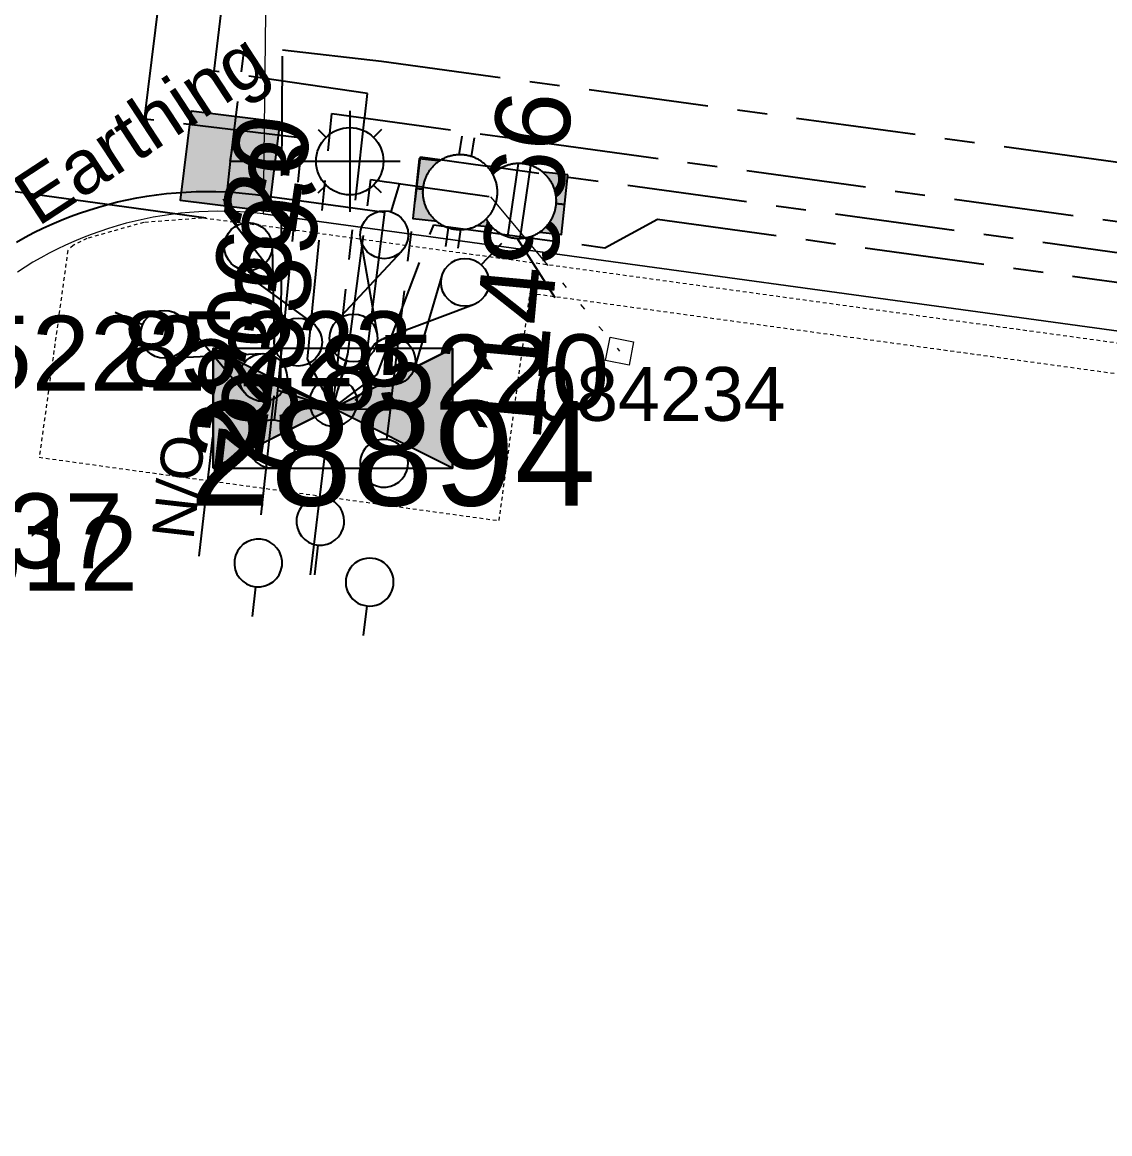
# Model space of a CAD drawing. Header units: metres. Extents: x 301012 to 305396, y 6240778 to 6244350.
# Drawn here: x 302978.32 to 303014.66, y 6242575.99 to 6242613.13 of the extents above; entities that cross this region are included whole.
import ezdxf
from ezdxf.enums import TextEntityAlignment as Align

# ---------------------------------------------------------------- set-up
doc = ezdxf.new("R2010")
doc.units = ezdxf.units.M
for name, pattern in [('Cable Exist UG', [7, 4, -1, 1, -1]), ('DASHED', [19.05, 12.7, -6.35]), ('HIDDEN2', [0.1875, 0.125, -0.0625]), ('PHANTOMX2', [6.6, 3, -0.75, 0.2, -0.75, 0.2, -0.75, 0.2, -0.75])]:
    doc.linetypes.add(name, pattern=pattern)
doc.layers.get('0').update_dxf_attribs({"color": 6})
for name, color, linetype, lineweight in [('Cadastre Land Parcels_SP_EXT', 118, 'Continuous', 15), ('Cadastre Other Property_SP_EXT', 138, 'DASHED', 15), ('Cadastre Roads_SP_EXT', 218, 'Continuous', 15), ('Mains_HV_EXT', 13, 'Continuous', 25), ('Mains_LV_EXT', 163, 'Continuous', 25), ('Mains_SL_EXT', 131, 'Continuous', 25), ('Services_SP_EXT', 42, 'PHANTOMX2', 20)]:
    doc.layers.add(name, color=color, linetype=linetype, lineweight=lineweight)
for name, color, linetype in [('Equip_HV_EXT', 7, 'Continuous'), ('Equip_LV_EXT', 7, 'Continuous'), ('Equip_SP_SL_EXT', 7, 'Continuous'), ('Sub_SP_EXT', 7, 'Continuous'), ('SupportsOH_SP_TR_HV_LV_SL_EXT', 7, 'Continuous'), ('SupportsUG_SP_LV_EXT', 7, 'Continuous'), ('SupportsUG_SP_LV_SL_EXT', 7, 'Continuous'), ('Trench_SP_EXT', 7, 'Continuous')]:
    doc.layers.add(name, color=color, linetype=linetype)
doc.layers.add('UNKNOWN_FEATURES', color=1, linetype='DASHED', plot=False)
doc.styles.add('COLUMN_LABEL', font='arial.ttf', dxfattribs={"height": 2})
doc.styles.add('iecARIAL', font='arial.ttf', dxfattribs={"height": 2})
doc.styles.add('POLE_LABEL', font='arial.ttf', dxfattribs={"height": 2})
doc.styles.add('SL_LABEL', font='arial.ttf', dxfattribs={"height": 2})
doc.styles.get("Standard").update_dxf_attribs({"font": 'arial.ttf'})
doc.styles.add('SWITCH_LABEL', font='arial.ttf', dxfattribs={"height": 2})
doc.linetypes.add('Cable E UG', pattern='A,5,-0.1,["E",Standard,S=1.5,R=0,X=0,Y=-0.75],-1.45', length=6.55)

# ---------------------------------------------------------------- blocks, each defined once
blk = doc.blocks.new('SUB_PADMOUNT_EXT')
at = {"ltscale": 10}
h = blk.add_hatch(color=256, dxfattribs=at)
h.dxf.hatch_style = 1
h.paths.add_polyline_path([(4, -2), (0, 0), (4, 2)])
h.paths.add_polyline_path([(-4, -2), (-4, 2), (0, 0)])
blk.add_line((4, 2), (-4, -2))
blk.add_lwpolyline([(-4, -2), (4, -2), (4, 2), (-4, 2)], close=True)
at = {"ltscale": 10, "flags": 128}
for points in [[(-4, -2), (-4, 2), (0, 0)], [(4, -2), (0, 0), (4, 2)]]:
    blk.add_lwpolyline(points, close=True, dxfattribs=at)
at = {"flags": 8}
blk.add_attdef('ASSET_NUM', text='', height=2.5, dxfattribs=at).set_placement((0, 5), align=Align.MIDDLE_CENTER)
for tag, flags, p in [('STREET_CODE', 9, (1.5, 0)), ('OPERATING_VOLTAGE', 9, (1.5, -0.4)), ('NO_PHASES', 9, (1.5, -0.2)), ('ORIENTATION', 9, (1.5, -0.6)), ('OWNED_BY', 9, (1.5, -0.8)), ('OPERATED_BY', 9, (1.5, -1)), ('MAINTAINED_BY', 9, (1.5, -1.2)), ('CONSTRUCTED_VOLTAGE', 9, (1.5, -1.4)), ('SECONDARY_VOLTAGE', 9, (1.5, -1.6)), ('STATE', 9, (1.5, -1.8)), ('SUBSTATION_TYPE', 9, (1.5, -2.2)), ('PARENT', 9, (1.5, -2)), ('USAGE', 9, (1.5, -2.4)), ('LEGEND', 9, (1.5, -2.6)), ('SUBURB', 9, (1.5, -2.8)), ('STREETNAME', 9, (1.5, -3)), ('LOCATION', 9, (1.5, -3.2)), ('NOTES', 9, (1.5, -3.4)), ('Z', 1, (1.5, -3.6))]:
    blk.add_attdef(tag, text='', height=0.2, dxfattribs=dict(flags=flags)).set_placement(p, align=Align.MIDDLE_LEFT)
blk = doc.blocks.new('COLUMN_EXT')
blk.add_hatch(color=256).paths.add_polyline_path([(1.5, -1.5), (1.5, 1.5), (-1.5, 1.5), (-1.5, -1.5)])
blk.add_lwpolyline([(1.5, 1.5), (-1.5, 1.5), (-1.5, -1.5), (1.5, -1.5)], close=True)
at = {"flags": 1}
blk.add_attdef('Z', (-1.813, 2.351), '', height=0.2, rotation=180, dxfattribs=at)
at = {"flags": 9}
for tag, p in [('SUBURB', (-1.813, 1.8)), ('NOTES', (-1.813, 2)), ('STREETNAME', (-1.813, 1.6)), ('LOCATION', (-1.813, 1.4)), ('LEGEND', (-1.813, 1.2)), ('OWNED_BY', (-1.813, 0.6)), ('USAGE', (-1.813, 1)), ('STATE', (-1.813, 0.8)), ('COLUMN_TYPE', (-1.813, 0.4))]:
    blk.add_attdef(tag, text='', height=0.2, rotation=180, dxfattribs=at).set_placement(p, align=Align.MIDDLE_LEFT)
for tag, style, p in [('STRUCTURE_PLANT_NUMBER', 'POLE_LABEL', (-1.813, -0.031)), ('STREET_CODE', 'COLUMN_LABEL', (-1.813, 0.2))]:
    blk.add_attdef(tag, text='', height=0.2, rotation=180, dxfattribs=dict(at, style=style)).set_placement(p, align=Align.MIDDLE_LEFT)
at = {"style": 'COLUMN_LABEL', "width": 0.9, "flags": 8}
blk.add_attdef('ASSET_NUM', text='', height=2, rotation=270, dxfattribs=at).set_placement((2, -4), align=Align.MIDDLE_LEFT)
blk = doc.blocks.new('PILLAR_EXT')
blk.add_hatch(color=256).paths.add_polyline_path([(-2.5, 1), (-2.5, -1), (2.5, -1), (2.5, 1)])
for p, q in [((0, 1), (0, -1)), ((-2.5, 0), (2.5, 0))]:
    blk.add_line(p, q)
at = {"ltscale": 10}
blk.add_line((2.5, 0), (-2.5, 0), dxfattribs=at)
blk.add_lwpolyline([(-2.5, -1), (-1.25, -1), (1.25, -1), (2.5, -1), (2.5, 1), (-2.5, 1)], close=True)
at = {"width": 0.9, "flags": 8}
blk.add_attdef('ASSET_NUM', text='', height=2, rotation=90, dxfattribs=at).set_placement((-2, 4), align=Align.MIDDLE_LEFT)
for tag, p, flags in [('OWNED_BY', (0, -0.2), 9), ('STATE', (0, -0.4), 9), ('SUPPORT_TYPE', (0, -0.6), 9), ('USAGE', (0, -0.8), 9), ('LEGEND', (0, -1), 9), ('LOCATION', (0, -1.2), 9), ('NOTES', (0, -1.4), 9), ('PARENT', (0, -1.6), 9), ('STREETNAME', (0, -1.8), 9), ('SUBURB', (0, -2), 1)]:
    blk.add_attdef(tag, p, '', height=0.2, dxfattribs=dict(flags=flags))
blk = doc.blocks.new('SL_LANTERN_EXT')
at = {"flags": 9}
for tag, p in [('LRATECODE', (-7.4, 0)), ('LOUTREACHVOCAB', (-7.2, 0)), ('LOUTREACH', (-7, 0)), ('LANTNUMBER', (-6.6, 0)), ('LNEW', (-6.4, 0)), ('LMASTVOCAB', (-6.2, 0)), ('LMAST', (-6, 0)), ('LLAMPVOCAB', (-5.8, 0)), ('LLAMP', (-5.6, 0)), ('LEXIST', (-5.4, 0)), ('LCHARGE3PERCENT', (-5.2, 0)), ('LCHARGE3', (-5, 0)), ('LCHARGE2PERCENT', (-4.8, 0)), ('LCHARGE2', (-4.6, 0)), ('LCHARGE1PERCENT', (-4.4, 0)), ('LCHARGE1', (-4.2, 0)), ('LCATEGORY', (-4, 0)), ('LBRACKETVOCAB', (-3.8, 0)), ('LBRACKET', (-3.6, 0)), ('LKINGHEIGHT', (-3.4, 0)), ('CREPLACE', (-3.2, 0)), ('CREMOVE', (-3, 0)), ('CNUMBER', (-2.8, 0)), ('CNEW', (-2.6, 0)), ('CEXIST', (-2.4, 0)), ('USAGE', (-2.2, 0)), ('STATE', (-2, 0)), ('OWNED_BY', (-1.8, 0)), ('ORIENTATION', (-1.6, 0)), ('OPERATING_VOLTAGE', (-1.4, 0)), ('NO_PHASES', (-1.2, 0)), ('LANTERN_TYPE', (-1, 0)), ('LANTERN_PURPOSE', (-0.8, 0)), ('CONTROL_TYPE', (-0.6, 0)), ('CONSTRUCTED_VOLTAGE', (-0.4, 0))]:
    blk.add_attdef(tag, text='', height=0.001, rotation=270, dxfattribs=at).set_placement(p, align=Align.MIDDLE_LEFT)
at = {"style": 'SL_LABEL', "flags": 9}
blk.add_attdef('STREET_CODE', text='', height=0.001, rotation=270, dxfattribs=at).set_placement((0.001, 0), align=Align.MIDDLE_LEFT)
at = {"flags": 1}
blk.add_attdef('Z', (0, 0), '', height=0.001, rotation=270, dxfattribs=at)
at = {"width": 0.9}
blk.add_attdef('LNUMBER', text='', height=1, dxfattribs=at).set_placement((7, -1), align=Align.MIDDLE_LEFT)
at = {"flags": 9}
for tag, p in [('LREMOVE', (0, -7.6)), ('LREPLACE', (0, -7.8)), ('LTYPE', (0, -8)), ('LTYPEVOCAB', (0, -8.2)), ('LEGEND', (0, -8.4)), ('SUBURB', (0, -8.6)), ('STREETNAME', (0, -8.8)), ('LOCATION', (0, -9)), ('NOTES', (0, -9.2)), ('MAINTAINED_BY', (0, -9.863))]:
    blk.add_attdef(tag, text='', height=0.001, dxfattribs=at).set_placement(p, align=Align.MIDDLE_LEFT)
blk.add_attdef('OPERATED_BY', (0, -9.607), '', height=0.001, dxfattribs=at)
blk.add_wipeout([(5.688, 0), (5.061, -1.061), (4, -1.688), (2.939, -1.061), (2.313, 0), (2.939, 1.061), (4, 1.687), (5.061, 1.061)])
for p, q in [((4, 1.687), (4, 0)), ((2.939, 1.061), (3.205, 0.795)), ((5.061, 1.061), (4.795, 0.795)), ((0, 0), (4, 0)), ((4, 0), (5.688, 0)), ((4, 0), (4, -1.688)), ((2.939, -1.061), (3.205, -0.795)), ((5.061, -1.061), (4.795, -0.795))]:
    blk.add_line(p, q)
blk.add_circle((4, 0), 1.125)
blk = doc.blocks.new('CCP_EXT')
at = {"flags": 9}
for tag, p in [('OWNED_BY', (0, -1)), ('USAGE', (0, -1.2)), ('LEGEND', (0, -1.4)), ('STATE', (0, -1.8)), ('LIFE_SUPPORT', (0, -1.6)), ('NOTES', (0, -2))]:
    blk.add_attdef(tag, text='', height=0.2, dxfattribs=at).set_placement(p, align=Align.MIDDLE_LEFT)
blk.add_wipeout([(0, 0.566), (0.566, 0), (0, -0.566), (-0.566, 0)])
blk.add_lwpolyline([(-0.566, 0), (0, 0.566), (0.566, 0), (0, -0.566), (-0.566, 0)])
at = {"flags": 1}
blk.add_attdef('Z', (0, 0), '', height=0.2, dxfattribs=at)
at = {"flags": 9}
for tag, p in [('CCP_TYPE', (0, 0)), ('CONSTRUCTED_VOLTAGE', (0, -0.2)), ('NO_PHASES', (0, -0.4)), ('OPERATING_VOLTAGE', (0, -0.6)), ('ORIENTATION', (0, -0.8))]:
    blk.add_attdef(tag, text='', height=0.2, dxfattribs=at).set_placement(p, align=Align.MIDDLE_LEFT)
blk = doc.blocks.new('POLE_EXT')
blk.add_hatch(color=256).paths.add_polyline_path([(-1, 0, 1), (1, 0, 1)])
blk.add_lwpolyline([(-1, 0, 1), (1, 0, 1)], format="xyb", close=True)
at = {"flags": 8}
blk.add_attdef('pNumber', text='', height=2, dxfattribs=at).set_placement((2.5, 2.5), align=Align.MIDDLE_CENTER)
at = {"style": 'POLE_LABEL', "flags": 9}
for tag, p in [('STRUCTURE_PLANT_NUMBER', (1.355, 0.028)), ('STREET_CODE', (1.355, -0.2))]:
    blk.add_attdef(tag, text='', height=0.2, dxfattribs=at).set_placement(p, align=Align.MIDDLE_LEFT)
at = {"flags": 9}
for tag, p in [('OWNED_BY', (1.355, -0.4)), ('SPECIAL_USE', (1.355, -0.8)), ('PARENT', (1.355, -0.6)), ('STATE', (1.355, -1)), ('USAGE', (1.355, -1.2)), ('cLV', (1.355, -1.4)), ('hDepth', (1.355, -1.6)), ('hDia', (1.355, -1.8)), ('cHV', (1.355, -2)), ('LBRACKET', (1.355, -2.2)), ('LExisting', (1.355, -2.4)), ('LANTNUMBER', (1.355, -2.6)), ('LOther', (1.355, -2.8)), ('LRemove', (1.355, -3)), ('cLinedev', (1.355, -3.4)), ('LEGEND', (1.355, -3.2)), ('pExisting', (1.355, -3.8)), ('LOCATION', (1.355, -3.6)), ('PFNUMBER', (1.355, -4)), ('pFooting', (1.355, -4.4)), ('NEWPFNUMBER', (1.355, -4.2)), ('pNew', (1.355, -4.6)), ('pRelocate', (1.355, -5)), ('pRemove', (1.355, -5.2)), ('pReplace', (1.355, -5.4)), ('pStay', (1.355, -5.6)), ('pType', (1.355, -5.8)), ('cspan', (1.355, -6)), ('STREETNAME', (1.355, -6.2)), ('SUBURB', (1.355, -6.4)), ('NOTES', (1.355, -6.6)), ('OPERATED_BY', (1.355, -7.014)), ('MAINTAINED_BY', (1.355, -6.814))]:
    blk.add_attdef(tag, text='', height=0.2, dxfattribs=at).set_placement(p, align=Align.MIDDLE_LEFT)
at = {"flags": 1}
blk.add_attdef('Z', (1.355, -7.328), '', height=0.2, dxfattribs=at)
blk = doc.blocks.new('LV_UG_DFUSE_CLOSED_EXT')
for points in [[(5.04, 0.726), (2.156, -0.717)], [(5.049, -0.707), (2.156, 0.717)], [(1, 0), (0, 0)], [(6.2, 0.013), (7.2, 0.013)]]:
    blk.add_lwpolyline(points)
for centre in [(1.8, 0), (5.4, 0.011)]:
    blk.add_circle(centre, 0.8)
at = {"flags": 9}
for tag, p in [('ACTUAL_STATUS', (0, 0)), ('CONSTRUCTED_VOLTAGE', (0, -0.2)), ('NO_PHASES', (0, -0.4)), ('OPERATING_VOLTAGE', (0, -0.6)), ('ORIENTATION', (0, -0.8)), ('STATE', (0, -1)), ('SWITCH_TYPE', (0, -1.2)), ('USAGE', (0, -1.4)), ('NOTES', (0, -1.6))]:
    blk.add_attdef(tag, text='', height=0.2, dxfattribs=at).set_placement(p, align=Align.MIDDLE_LEFT)
at = {"flags": 1}
blk.add_attdef('Z', (0, 0), '', height=0.2, dxfattribs=at)
blk = doc.blocks.new('LV_UG_LINKS_CLOSED_EXT')
at = {"layer": 'Equip_LV_EXT'}
for tag, flags, p in [('ACTUAL_STATUS', 9, (3, -2)), ('CONSTRUCTED_VOLTAGE', 9, (3, -2.2)), ('OPERATING_VOLTAGE', 9, (3, -2.6)), ('NO_PHASES', 9, (3, -2.4)), ('ORIENTATION', 9, (3, -2.8)), ('STATE', 9, (3, -3)), ('SWITCH_TYPE', 9, (3, -3.2)), ('USAGE', 9, (3, -3.4)), ('OWNED_BY', 9, (3, -3.8)), ('NOTES', 9, (3, -3.6)), ('OPERATED_BY', 9, (3, -4)), ('MAINTAINED_BY', 9, (3, -4.2)), ('NUMBER_OF_PHASES', 9, (3, -4.4)), ('TYPE', 9, (3, -4.6)), ('Z', 1, (3, -4.8))]:
    blk.add_attdef(tag, text='', height=0.2, dxfattribs=dict(at, flags=flags)).set_placement(p, align=Align.MIDDLE_LEFT)
blk.add_wipeout([(4, 1.25), (3.969, 1.25), (3.939, 1.248), (3.908, 1.247), (3.877, 1.244), (3.847, 1.241), (3.817, 1.236), (3.786, 1.232), (3.756, 1.226), (3.726, 1.22), (3.696, 1.213), (3.667, 1.205), (3.637, 1.196), (3.608, 1.187), (3.579, 1.177), (3.55, 1.166), (3.522, 1.155), (3.493, 1.143), (3.466, 1.13), (3.438, 1.117), (3.411, 1.102), (3.384, 1.088), (3.357, 1.072), (3.331, 1.056), (3.306, 1.039), (3.28, 1.022), (3.255, 1.004), (3.231, 0.985), (3.207, 0.966), (3.184, 0.947), (3.161, 0.926), (3.138, 0.905), (3.116, 0.884), (3.095, 0.862), (3.074, 0.839), (3.053, 0.816), (3.034, 0.793), (3.015, 0.769), (2.996, 0.745), (2.978, 0.72), (2.961, 0.694), (2.944, 0.669), (2.928, 0.643), (2.912, 0.616), (2.898, 0.589), (2.883, 0.562), (2.87, 0.534), (2.857, 0.507), (2.845, 0.478), (2.834, 0.45), (2.823, 0.421), (2.813, 0.392), (2.804, 0.363), (2.795, 0.333), (2.787, 0.304), (2.78, 0.274), (2.774, 0.244), (2.768, 0.214), (2.764, 0.183), (2.759, 0.153), (2.756, 0.123), (2.753, 0.092), (2.752, 0.061), (2.75, 0.031), (2.75, 0), (2.75, -0.031), (2.752, -0.061), (2.753, -0.092), (2.756, -0.123), (2.759, -0.153), (2.764, -0.183), (2.768, -0.214), (2.774, -0.244), (2.78, -0.274), (2.787, -0.304), (2.795, -0.333), (2.804, -0.363), (2.813, -0.392), (2.823, -0.421), (2.834, -0.45), (2.845, -0.478), (2.857, -0.507), (2.87, -0.534), (2.883, -0.562), (2.898, -0.589), (2.912, -0.616), (2.928, -0.643), (2.944, -0.669), (2.961, -0.694), (2.978, -0.72), (2.996, -0.745), (3.015, -0.769), (3.034, -0.793), (3.053, -0.816), (3.074, -0.839), (3.095, -0.862), (3.116, -0.884), (3.138, -0.905), (3.161, -0.926), (3.184, -0.947), (3.207, -0.966), (3.231, -0.985), (3.255, -1.004), (3.28, -1.022), (3.306, -1.039), (3.331, -1.056), (3.357, -1.072), (3.384, -1.088), (3.411, -1.102), (3.438, -1.117), (3.466, -1.13), (3.493, -1.143), (3.522, -1.155), (3.55, -1.166), (3.579, -1.177), (3.608, -1.187), (3.637, -1.196), (3.667, -1.205), (3.696, -1.213), (3.726, -1.22), (3.756, -1.226), (3.786, -1.232), (3.817, -1.236), (3.847, -1.241), (3.877, -1.244), (3.908, -1.247), (3.939, -1.248), (3.969, -1.25), (4, -1.25), (4.031, -1.25), (4.061, -1.248), (4.092, -1.247), (4.123, -1.244), (4.153, -1.241), (4.183, -1.236), (4.214, -1.232), (4.244, -1.226), (4.274, -1.22), (4.304, -1.213), (4.333, -1.205), (4.363, -1.196), (4.392, -1.187), (4.421, -1.177), (4.45, -1.166), (4.478, -1.155), (4.507, -1.143), (4.534, -1.13), (4.562, -1.117), (4.589, -1.102), (4.616, -1.088), (4.643, -1.072), (4.669, -1.056), (4.694, -1.039), (4.72, -1.022), (4.745, -1.004), (4.769, -0.985), (4.793, -0.966), (4.816, -0.947), (4.839, -0.926), (4.862, -0.905), (4.884, -0.884), (4.905, -0.862), (4.926, -0.839), (4.947, -0.816), (4.966, -0.793), (4.985, -0.769), (5.004, -0.745), (5.022, -0.72), (5.039, -0.694), (5.056, -0.669), (5.072, -0.643), (5.088, -0.616), (5.102, -0.589), (5.117, -0.562), (5.13, -0.534), (5.143, -0.507), (5.155, -0.478), (5.166, -0.45), (5.177, -0.421), (5.187, -0.392), (5.196, -0.363), (5.205, -0.333), (5.213, -0.304), (5.22, -0.274), (5.226, -0.244), (5.232, -0.214), (5.236, -0.183), (5.241, -0.153), (5.244, -0.123), (5.247, -0.092), (5.248, -0.061), (5.25, -0.031), (5.25, 0), (5.25, 0.031), (5.248, 0.061), (5.247, 0.092), (5.244, 0.123), (5.241, 0.153), (5.236, 0.183), (5.232, 0.214), (5.226, 0.244), (5.22, 0.274), (5.213, 0.304), (5.205, 0.333), (5.196, 0.363), (5.187, 0.392), (5.177, 0.421), (5.166, 0.45), (5.155, 0.478), (5.143, 0.507), (5.13, 0.534), (5.117, 0.562), (5.102, 0.589), (5.088, 0.616), (5.072, 0.643), (5.056, 0.669), (5.039, 0.694), (5.022, 0.72), (5.004, 0.745), (4.985, 0.769), (4.966, 0.793), (4.947, 0.816), (4.926, 0.839), (4.905, 0.862), (4.884, 0.884), (4.862, 0.905), (4.839, 0.926), (4.816, 0.947), (4.793, 0.966), (4.769, 0.985), (4.745, 1.004), (4.72, 1.022), (4.694, 1.039), (4.669, 1.056), (4.643, 1.072), (4.616, 1.088), (4.589, 1.102), (4.562, 1.117), (4.534, 1.13), (4.507, 1.143), (4.478, 1.155), (4.45, 1.166), (4.421, 1.177), (4.392, 1.187), (4.363, 1.196), (4.333, 1.205), (4.304, 1.213), (4.274, 1.22), (4.244, 1.226), (4.214, 1.232), (4.183, 1.236), (4.153, 1.241), (4.123, 1.244), (4.092, 1.247), (4.061, 1.248), (4.031, 1.25)]).dxf.layer = 'Equip_LV_EXT'
for p, q in [((3.792, 1.232), (3.792, -1.232)), ((4.208, 1.232), (4.208, -1.232))]:
    blk.add_line(p, q, dxfattribs=at)
at = {"layer": 'Equip_LV_EXT', "flags": 128}
blk.add_lwpolyline([(4, 1.25), (3.969, 1.25), (3.939, 1.248), (3.908, 1.247), (3.877, 1.244), (3.847, 1.241), (3.817, 1.236), (3.786, 1.232), (3.756, 1.226), (3.726, 1.22), (3.696, 1.213), (3.667, 1.205), (3.637, 1.196), (3.608, 1.187), (3.579, 1.177), (3.55, 1.166), (3.522, 1.155), (3.493, 1.143), (3.466, 1.13), (3.438, 1.117), (3.411, 1.102), (3.384, 1.088), (3.357, 1.072), (3.331, 1.056), (3.306, 1.039), (3.28, 1.022), (3.255, 1.004), (3.231, 0.985), (3.207, 0.966), (3.184, 0.947), (3.161, 0.926), (3.138, 0.905), (3.116, 0.884), (3.095, 0.862), (3.074, 0.839), (3.053, 0.816), (3.034, 0.793), (3.015, 0.769), (2.996, 0.745), (2.978, 0.72), (2.961, 0.694), (2.944, 0.669), (2.928, 0.643), (2.912, 0.616), (2.898, 0.589), (2.883, 0.562), (2.87, 0.534), (2.857, 0.507), (2.845, 0.478), (2.834, 0.45), (2.823, 0.421), (2.813, 0.392), (2.804, 0.363), (2.795, 0.333), (2.787, 0.304), (2.78, 0.274), (2.774, 0.244), (2.768, 0.214), (2.764, 0.183), (2.759, 0.153), (2.756, 0.123), (2.753, 0.092), (2.752, 0.061), (2.75, 0.031), (2.75, 0), (2.75, -0.031), (2.752, -0.061), (2.753, -0.092), (2.756, -0.123), (2.759, -0.153), (2.764, -0.183), (2.768, -0.214), (2.774, -0.244), (2.78, -0.274), (2.787, -0.304), (2.795, -0.333), (2.804, -0.363), (2.813, -0.392), (2.823, -0.421), (2.834, -0.45), (2.845, -0.478), (2.857, -0.507), (2.87, -0.534), (2.883, -0.562), (2.898, -0.589), (2.912, -0.616), (2.928, -0.643), (2.944, -0.669), (2.961, -0.694), (2.978, -0.72), (2.996, -0.745), (3.015, -0.769), (3.034, -0.793), (3.053, -0.816), (3.074, -0.839), (3.095, -0.862), (3.116, -0.884), (3.138, -0.905), (3.161, -0.926), (3.184, -0.947), (3.207, -0.966), (3.231, -0.985), (3.255, -1.004), (3.28, -1.022), (3.306, -1.039), (3.331, -1.056), (3.357, -1.072), (3.384, -1.088), (3.411, -1.102), (3.438, -1.117), (3.466, -1.13), (3.493, -1.143), (3.522, -1.155), (3.55, -1.166), (3.579, -1.177), (3.608, -1.187), (3.637, -1.196), (3.667, -1.205), (3.696, -1.213), (3.726, -1.22), (3.756, -1.226), (3.786, -1.232), (3.817, -1.236), (3.847, -1.241), (3.877, -1.244), (3.908, -1.247), (3.939, -1.248), (3.969, -1.25), (4, -1.25), (4.031, -1.25), (4.061, -1.248), (4.092, -1.247), (4.123, -1.244), (4.153, -1.241), (4.183, -1.236), (4.214, -1.232), (4.244, -1.226), (4.274, -1.22), (4.304, -1.213), (4.333, -1.205), (4.363, -1.196), (4.392, -1.187), (4.421, -1.177), (4.45, -1.166), (4.478, -1.155), (4.507, -1.143), (4.534, -1.13), (4.562, -1.117), (4.589, -1.102), (4.616, -1.088), (4.643, -1.072), (4.669, -1.056), (4.694, -1.039), (4.72, -1.022), (4.745, -1.004), (4.769, -0.985), (4.793, -0.966), (4.816, -0.947), (4.839, -0.926), (4.862, -0.905), (4.884, -0.884), (4.905, -0.862), (4.926, -0.839), (4.947, -0.816), (4.966, -0.793), (4.985, -0.769), (5.004, -0.745), (5.022, -0.72), (5.039, -0.694), (5.056, -0.669), (5.072, -0.643), (5.088, -0.616), (5.102, -0.589), (5.117, -0.562), (5.13, -0.534), (5.143, -0.507), (5.155, -0.478), (5.166, -0.45), (5.177, -0.421), (5.187, -0.392), (5.196, -0.363), (5.205, -0.333), (5.213, -0.304), (5.22, -0.274), (5.226, -0.244), (5.232, -0.214), (5.236, -0.183), (5.241, -0.153), (5.244, -0.123), (5.247, -0.092), (5.248, -0.061), (5.25, -0.031), (5.25, 0), (5.25, 0.031), (5.248, 0.061), (5.247, 0.092), (5.244, 0.123), (5.241, 0.153), (5.236, 0.183), (5.232, 0.214), (5.226, 0.244), (5.22, 0.274), (5.213, 0.304), (5.205, 0.333), (5.196, 0.363), (5.187, 0.392), (5.177, 0.421), (5.166, 0.45), (5.155, 0.478), (5.143, 0.507), (5.13, 0.534), (5.117, 0.562), (5.102, 0.589), (5.088, 0.616), (5.072, 0.643), (5.056, 0.669), (5.039, 0.694), (5.022, 0.72), (5.004, 0.745), (4.985, 0.769), (4.966, 0.793), (4.947, 0.816), (4.926, 0.839), (4.905, 0.862), (4.884, 0.884), (4.862, 0.905), (4.839, 0.926), (4.816, 0.947), (4.793, 0.966), (4.769, 0.985), (4.745, 1.004), (4.72, 1.022), (4.694, 1.039), (4.669, 1.056), (4.643, 1.072), (4.616, 1.088), (4.589, 1.102), (4.562, 1.117), (4.534, 1.13), (4.507, 1.143), (4.478, 1.155), (4.45, 1.166), (4.421, 1.177), (4.392, 1.187), (4.363, 1.196), (4.333, 1.205), (4.304, 1.213), (4.274, 1.22), (4.244, 1.226), (4.214, 1.232), (4.183, 1.236), (4.153, 1.241), (4.123, 1.244), (4.092, 1.247), (4.061, 1.248), (4.031, 1.25)], close=True, dxfattribs=at)
blk = doc.blocks.new('LV_UG_LINKS_OPEN_EXT')
at = {"layer": 'Equip_LV_EXT'}
for tag, height, flags, p in [('ACTUAL_STATUS', 0.167, 9, (3.167, -1.667)), ('CONSTRUCTED_VOLTAGE', 0.167, 9, (3.167, -1.833)), ('NO_PHASES', 0.167, 9, (3.167, -2)), ('OPERATING_VOLTAGE', 0.2, 9, (3, -2.6)), ('ORIENTATION', 0.2, 9, (3, -2.8)), ('STATE', 0.2, 9, (3, -3)), ('SWITCH_TYPE', 0.2, 9, (3, -3.2)), ('USAGE', 0.2, 9, (3, -3.4)), ('OWNED_BY', 0.2, 9, (3, -3.8)), ('NOTES', 0.2, 9, (3, -3.6)), ('OPERATED_BY', 0.2, 9, (3, -4)), ('MAINTAINED_BY', 0.2, 9, (3, -4.2)), ('NUMBER_OF_PHASES', 0.2, 9, (3, -4.4)), ('TYPE', 0.2, 9, (3, -4.6)), ('Z', 0.2, 1, (3, -4.8))]:
    blk.add_attdef(tag, text='', height=height, dxfattribs=dict(at, flags=flags)).set_placement(p, align=Align.MIDDLE_LEFT)
blk.add_wipeout([(4, 1.25), (3.969, 1.25), (3.939, 1.248), (3.908, 1.247), (3.877, 1.244), (3.847, 1.241), (3.817, 1.236), (3.786, 1.232), (3.756, 1.226), (3.726, 1.22), (3.696, 1.213), (3.667, 1.205), (3.637, 1.196), (3.608, 1.187), (3.579, 1.177), (3.55, 1.166), (3.522, 1.155), (3.493, 1.143), (3.466, 1.13), (3.438, 1.117), (3.411, 1.102), (3.384, 1.088), (3.357, 1.072), (3.331, 1.056), (3.306, 1.039), (3.28, 1.022), (3.255, 1.004), (3.231, 0.985), (3.207, 0.966), (3.184, 0.947), (3.161, 0.926), (3.138, 0.905), (3.116, 0.884), (3.095, 0.862), (3.074, 0.839), (3.053, 0.816), (3.034, 0.793), (3.015, 0.769), (2.996, 0.745), (2.978, 0.72), (2.961, 0.694), (2.944, 0.669), (2.928, 0.643), (2.912, 0.616), (2.898, 0.589), (2.883, 0.562), (2.87, 0.534), (2.857, 0.507), (2.845, 0.478), (2.834, 0.45), (2.823, 0.421), (2.813, 0.392), (2.804, 0.363), (2.795, 0.333), (2.787, 0.304), (2.78, 0.274), (2.774, 0.244), (2.768, 0.214), (2.764, 0.183), (2.759, 0.153), (2.756, 0.123), (2.753, 0.092), (2.752, 0.061), (2.75, 0.031), (2.75, 0), (2.75, -0.031), (2.752, -0.061), (2.753, -0.092), (2.756, -0.123), (2.759, -0.153), (2.764, -0.183), (2.768, -0.214), (2.774, -0.244), (2.78, -0.274), (2.787, -0.304), (2.795, -0.333), (2.804, -0.363), (2.813, -0.392), (2.823, -0.421), (2.834, -0.45), (2.845, -0.478), (2.857, -0.507), (2.87, -0.534), (2.883, -0.562), (2.898, -0.589), (2.912, -0.616), (2.928, -0.643), (2.944, -0.669), (2.961, -0.694), (2.978, -0.72), (2.996, -0.745), (3.015, -0.769), (3.034, -0.793), (3.053, -0.816), (3.074, -0.839), (3.095, -0.862), (3.116, -0.884), (3.138, -0.905), (3.161, -0.926), (3.184, -0.947), (3.207, -0.966), (3.231, -0.985), (3.255, -1.004), (3.28, -1.022), (3.306, -1.039), (3.331, -1.056), (3.357, -1.072), (3.384, -1.088), (3.411, -1.102), (3.438, -1.117), (3.466, -1.13), (3.493, -1.143), (3.522, -1.155), (3.55, -1.166), (3.579, -1.177), (3.608, -1.187), (3.637, -1.196), (3.667, -1.205), (3.696, -1.213), (3.726, -1.22), (3.756, -1.226), (3.786, -1.232), (3.817, -1.236), (3.847, -1.241), (3.877, -1.244), (3.908, -1.247), (3.939, -1.248), (3.969, -1.25), (4, -1.25), (4.031, -1.25), (4.061, -1.248), (4.092, -1.247), (4.123, -1.244), (4.153, -1.241), (4.183, -1.236), (4.214, -1.232), (4.244, -1.226), (4.274, -1.22), (4.304, -1.213), (4.333, -1.205), (4.363, -1.196), (4.392, -1.187), (4.421, -1.177), (4.45, -1.166), (4.478, -1.155), (4.507, -1.143), (4.534, -1.13), (4.562, -1.117), (4.589, -1.102), (4.616, -1.088), (4.643, -1.072), (4.669, -1.056), (4.694, -1.039), (4.72, -1.022), (4.745, -1.004), (4.769, -0.985), (4.793, -0.966), (4.816, -0.947), (4.839, -0.926), (4.862, -0.905), (4.884, -0.884), (4.905, -0.862), (4.926, -0.839), (4.947, -0.816), (4.966, -0.793), (4.985, -0.769), (5.004, -0.745), (5.022, -0.72), (5.039, -0.694), (5.056, -0.669), (5.072, -0.643), (5.088, -0.616), (5.102, -0.589), (5.117, -0.562), (5.13, -0.534), (5.143, -0.507), (5.155, -0.478), (5.166, -0.45), (5.177, -0.421), (5.187, -0.392), (5.196, -0.363), (5.205, -0.333), (5.213, -0.304), (5.22, -0.274), (5.226, -0.244), (5.232, -0.214), (5.236, -0.183), (5.241, -0.153), (5.244, -0.123), (5.247, -0.092), (5.248, -0.061), (5.25, -0.031), (5.25, 0), (5.25, 0.031), (5.248, 0.061), (5.247, 0.092), (5.244, 0.123), (5.241, 0.153), (5.236, 0.183), (5.232, 0.214), (5.226, 0.244), (5.22, 0.274), (5.213, 0.304), (5.205, 0.333), (5.196, 0.363), (5.187, 0.392), (5.177, 0.421), (5.166, 0.45), (5.155, 0.478), (5.143, 0.507), (5.13, 0.534), (5.117, 0.562), (5.102, 0.589), (5.088, 0.616), (5.072, 0.643), (5.056, 0.669), (5.039, 0.694), (5.022, 0.72), (5.004, 0.745), (4.985, 0.769), (4.966, 0.793), (4.947, 0.816), (4.926, 0.839), (4.905, 0.862), (4.884, 0.884), (4.862, 0.905), (4.839, 0.926), (4.816, 0.947), (4.793, 0.966), (4.769, 0.985), (4.745, 1.004), (4.72, 1.022), (4.694, 1.039), (4.669, 1.056), (4.643, 1.072), (4.616, 1.088), (4.589, 1.102), (4.562, 1.117), (4.534, 1.13), (4.507, 1.143), (4.478, 1.155), (4.45, 1.166), (4.421, 1.177), (4.392, 1.187), (4.363, 1.196), (4.333, 1.205), (4.304, 1.213), (4.274, 1.22), (4.244, 1.226), (4.214, 1.232), (4.183, 1.236), (4.153, 1.241), (4.123, 1.244), (4.092, 1.247), (4.061, 1.248), (4.031, 1.25)]).dxf.layer = 'Equip_LV_EXT'
for p, q in [((3.792, 1.863), (3.792, 1.232)), ((4.208, 1.863), (4.208, 1.232)), ((3.792, -1.232), (3.792, -1.863)), ((4.208, -1.232), (4.208, -1.863))]:
    blk.add_line(p, q, dxfattribs=at)
at = {"layer": 'Equip_LV_EXT', "flags": 128}
blk.add_lwpolyline([(4, 1.25), (3.969, 1.25), (3.939, 1.248), (3.908, 1.247), (3.877, 1.244), (3.847, 1.241), (3.817, 1.236), (3.786, 1.232), (3.756, 1.226), (3.726, 1.22), (3.696, 1.213), (3.667, 1.205), (3.637, 1.196), (3.608, 1.187), (3.579, 1.177), (3.55, 1.166), (3.522, 1.155), (3.493, 1.143), (3.466, 1.13), (3.438, 1.117), (3.411, 1.102), (3.384, 1.088), (3.357, 1.072), (3.331, 1.056), (3.306, 1.039), (3.28, 1.022), (3.255, 1.004), (3.231, 0.985), (3.207, 0.966), (3.184, 0.947), (3.161, 0.926), (3.138, 0.905), (3.116, 0.884), (3.095, 0.862), (3.074, 0.839), (3.053, 0.816), (3.034, 0.793), (3.015, 0.769), (2.996, 0.745), (2.978, 0.72), (2.961, 0.694), (2.944, 0.669), (2.928, 0.643), (2.912, 0.616), (2.898, 0.589), (2.883, 0.562), (2.87, 0.534), (2.857, 0.507), (2.845, 0.478), (2.834, 0.45), (2.823, 0.421), (2.813, 0.392), (2.804, 0.363), (2.795, 0.333), (2.787, 0.304), (2.78, 0.274), (2.774, 0.244), (2.768, 0.214), (2.764, 0.183), (2.759, 0.153), (2.756, 0.123), (2.753, 0.092), (2.752, 0.061), (2.75, 0.031), (2.75, 0), (2.75, -0.031), (2.752, -0.061), (2.753, -0.092), (2.756, -0.123), (2.759, -0.153), (2.764, -0.183), (2.768, -0.214), (2.774, -0.244), (2.78, -0.274), (2.787, -0.304), (2.795, -0.333), (2.804, -0.363), (2.813, -0.392), (2.823, -0.421), (2.834, -0.45), (2.845, -0.478), (2.857, -0.507), (2.87, -0.534), (2.883, -0.562), (2.898, -0.589), (2.912, -0.616), (2.928, -0.643), (2.944, -0.669), (2.961, -0.694), (2.978, -0.72), (2.996, -0.745), (3.015, -0.769), (3.034, -0.793), (3.053, -0.816), (3.074, -0.839), (3.095, -0.862), (3.116, -0.884), (3.138, -0.905), (3.161, -0.926), (3.184, -0.947), (3.207, -0.966), (3.231, -0.985), (3.255, -1.004), (3.28, -1.022), (3.306, -1.039), (3.331, -1.056), (3.357, -1.072), (3.384, -1.088), (3.411, -1.102), (3.438, -1.117), (3.466, -1.13), (3.493, -1.143), (3.522, -1.155), (3.55, -1.166), (3.579, -1.177), (3.608, -1.187), (3.637, -1.196), (3.667, -1.205), (3.696, -1.213), (3.726, -1.22), (3.756, -1.226), (3.786, -1.232), (3.817, -1.236), (3.847, -1.241), (3.877, -1.244), (3.908, -1.247), (3.939, -1.248), (3.969, -1.25), (4, -1.25), (4.031, -1.25), (4.061, -1.248), (4.092, -1.247), (4.123, -1.244), (4.153, -1.241), (4.183, -1.236), (4.214, -1.232), (4.244, -1.226), (4.274, -1.22), (4.304, -1.213), (4.333, -1.205), (4.363, -1.196), (4.392, -1.187), (4.421, -1.177), (4.45, -1.166), (4.478, -1.155), (4.507, -1.143), (4.534, -1.13), (4.562, -1.117), (4.589, -1.102), (4.616, -1.088), (4.643, -1.072), (4.669, -1.056), (4.694, -1.039), (4.72, -1.022), (4.745, -1.004), (4.769, -0.985), (4.793, -0.966), (4.816, -0.947), (4.839, -0.926), (4.862, -0.905), (4.884, -0.884), (4.905, -0.862), (4.926, -0.839), (4.947, -0.816), (4.966, -0.793), (4.985, -0.769), (5.004, -0.745), (5.022, -0.72), (5.039, -0.694), (5.056, -0.669), (5.072, -0.643), (5.088, -0.616), (5.102, -0.589), (5.117, -0.562), (5.13, -0.534), (5.143, -0.507), (5.155, -0.478), (5.166, -0.45), (5.177, -0.421), (5.187, -0.392), (5.196, -0.363), (5.205, -0.333), (5.213, -0.304), (5.22, -0.274), (5.226, -0.244), (5.232, -0.214), (5.236, -0.183), (5.241, -0.153), (5.244, -0.123), (5.247, -0.092), (5.248, -0.061), (5.25, -0.031), (5.25, 0), (5.25, 0.031), (5.248, 0.061), (5.247, 0.092), (5.244, 0.123), (5.241, 0.153), (5.236, 0.183), (5.232, 0.214), (5.226, 0.244), (5.22, 0.274), (5.213, 0.304), (5.205, 0.333), (5.196, 0.363), (5.187, 0.392), (5.177, 0.421), (5.166, 0.45), (5.155, 0.478), (5.143, 0.507), (5.13, 0.534), (5.117, 0.562), (5.102, 0.589), (5.088, 0.616), (5.072, 0.643), (5.056, 0.669), (5.039, 0.694), (5.022, 0.72), (5.004, 0.745), (4.985, 0.769), (4.966, 0.793), (4.947, 0.816), (4.926, 0.839), (4.905, 0.862), (4.884, 0.884), (4.862, 0.905), (4.839, 0.926), (4.816, 0.947), (4.793, 0.966), (4.769, 0.985), (4.745, 1.004), (4.72, 1.022), (4.694, 1.039), (4.669, 1.056), (4.643, 1.072), (4.616, 1.088), (4.589, 1.102), (4.562, 1.117), (4.534, 1.13), (4.507, 1.143), (4.478, 1.155), (4.45, 1.166), (4.421, 1.177), (4.392, 1.187), (4.363, 1.196), (4.333, 1.205), (4.304, 1.213), (4.274, 1.22), (4.244, 1.226), (4.214, 1.232), (4.183, 1.236), (4.153, 1.241), (4.123, 1.244), (4.092, 1.247), (4.061, 1.248), (4.031, 1.25)], close=True, dxfattribs=at)
blk = doc.blocks.new('SWG_HOLEC_SU_EXT')
blk.add_line((1.8, -2), (5.8, -2))
for points in [[(1.8, -0.8, 1), (1.8, 0.8, 1)], [(5.8, -0.8, 1), (5.8, 0.8, 1)]]:
    blk.add_lwpolyline(points, format="xyb", close=True)
for points in [[(1, 0), (0, 0)], [(6.6, 0), (7.6, 0)]]:
    blk.add_lwpolyline(points)
at = {"style": 'SWITCH_LABEL', "flags": 8}
blk.add_attdef('ASSET_NUM', text='', height=2.5, rotation=179.9544, dxfattribs=at).set_placement((-2.4, 0), align=Align.MIDDLE_LEFT)
at = {"flags": 1}
blk.add_attdef('Z', (0, 0), '', height=0.2, dxfattribs=at)
at = {"flags": 9}
for tag, p in [('ACTUAL_STATUS', (0, -0.4)), ('CONSTRUCTED_VOLTAGE', (0, -0.6)), ('NO_PHASES', (0, -0.8)), ('OPERATING_VOLTAGE', (0, -1)), ('ORIENTATION', (0, -1.2)), ('OWNED_BY', (0, -1.4)), ('STATE', (0, -1.8)), ('PARENT', (0, -1.6)), ('SWITCH_TYPE', (0, -2)), ('USAGE', (0, -2.2)), ('STREETNAME', (0, -2.6)), ('LOCATION', (0, -2.4)), ('SUBURB', (0, -2.8)), ('NOTES', (0, -3))]:
    blk.add_attdef(tag, text='', height=0.2, dxfattribs=at).set_placement(p, align=Align.MIDDLE_LEFT)
at = {"style": 'SWITCH_LABEL', "flags": 9}
blk.add_attdef('STREET_CODE', text='', height=0.2, dxfattribs=at).set_placement((0, -0.2), align=Align.MIDDLE_LEFT)
blk = doc.blocks.new('SWG_HOLEC_SU_NO_EXT')
blk.add_line((1.8, -2), (5.8, -2))
for points in [[(1.8, -0.8, 1), (1.8, 0.8, 1)], [(5.8, -0.8, 1), (5.8, 0.8, 1)]]:
    blk.add_lwpolyline(points, format="xyb", close=True)
for points in [[(1, 0), (0, 0)], [(6.6, 0), (7.6, 0)]]:
    blk.add_lwpolyline(points)
at = {"insert": (5.311, -3.639), "char_height": 1.4, "width": 3.88632, "attachment_point": 1, "rotation": 180}
blk.add_mtext('{\\fArial|b0|i0|c0|p34;N/O}', dxfattribs=at)
at = {"style": 'SWITCH_LABEL', "flags": 8}
blk.add_attdef('ASSET_NUM', text='', height=2.5, rotation=179.9544, dxfattribs=at).set_placement((-2.4, 0), align=Align.MIDDLE_LEFT)
at = {"flags": 1}
blk.add_attdef('Z', (0, 0), '', height=0.2, dxfattribs=at)
at = {"flags": 9}
for tag, p in [('ACTUAL_STATUS', (0, -0.4)), ('CONSTRUCTED_VOLTAGE', (0, -0.6)), ('NO_PHASES', (0, -0.8)), ('OPERATING_VOLTAGE', (0, -1)), ('ORIENTATION', (0, -1.2)), ('OWNED_BY', (0, -1.4)), ('STATE', (0, -1.8)), ('PARENT', (0, -1.6)), ('SWITCH_TYPE', (0, -2)), ('USAGE', (0, -2.2)), ('STREETNAME', (0, -2.6)), ('LOCATION', (0, -2.4)), ('SUBURB', (0, -2.8)), ('NOTES', (0, -3))]:
    blk.add_attdef(tag, text='', height=0.2, dxfattribs=at).set_placement(p, align=Align.MIDDLE_LEFT)
at = {"style": 'SWITCH_LABEL', "flags": 9}
blk.add_attdef('STREET_CODE', text='', height=0.2, dxfattribs=at).set_placement((0, -0.2), align=Align.MIDDLE_LEFT)

msp = doc.modelspace()

# ---------------------------------------------------------------- linework, layer by layer
at = {"layer": 'Cadastre Land Parcels_SP_EXT', "linetype": 'Continuous'}
msp.add_lwpolyline([(303053.621, 6242597.51), (302986.367, 6242606.728), (302986.061, 6242606.762), (302985.755, 6242606.787), (302985.448, 6242606.806), (302985.14, 6242606.816), (302984.832, 6242606.818), (302984.524, 6242606.812), (302984.217, 6242606.799), (302983.91, 6242606.779), (302983.603, 6242606.75), (302983.298, 6242606.713), (302982.993, 6242606.669), (302982.689, 6242606.617), (302982.387, 6242606.558), (302982.087, 6242606.491), (302981.788, 6242606.416), (302981.492, 6242606.334), (302981.198, 6242606.244), (302980.905, 6242606.147), (302980.616, 6242606.043), (302980.33, 6242605.932), (302980.045, 6242605.812), (302979.764, 6242605.686), (302979.487, 6242605.553), (302979.213, 6242605.413), (302978.942, 6242605.266), (302978.675, 6242605.112), (302978.413, 6242604.952), (302978.154, 6242604.785)], dxfattribs=at)
at = {"layer": 'Trench_SP_EXT', "linetype": 'Cable Exist UG'}
msp.add_lwpolyline([(302993.96, 6242607.307), (302996.448, 6242603.409)], dxfattribs=at)

# ---------------------------------------------------------------- block references
at = {"layer": 'Sub_SP_EXT'}
ref = msp.add_blockref('SUB_PADMOUNT_EXT', (302988.693, 6242600.234), dxfattribs=at)
ref.add_attrib('ASSET_NUM', '28894', dxfattribs={"layer": '0', "height": 3.5}).set_placement((302990.693, 6242600.484), align=Align.TOP_CENTER)
at = {"layer": 'SupportsUG_SP_LV_EXT'}
ref = msp.add_blockref('PILLAR_EXT', (302993.96, 6242607.307), dxfattribs=dict(at, rotation=173.8559801322275))
ref.add_attrib('ASSET_NUM', '114966', dxfattribs={"layer": '0', "height": 2.5, "rotation": 84.696, "style": 'iecARIAL'}).set_placement((302995.46, 6242610.807), align=Align.MIDDLE_RIGHT)
at = {"layer": 'SupportsUG_SP_LV_SL_EXT'}
ref = msp.add_blockref('COLUMN_EXT', (302985.262, 6242608.49), dxfattribs=dict(at, rotation=352.9004428260421))
ref.add_attrib('ASSET_NUM', '793393', dxfattribs={"layer": '0', "height": 2.5, "rotation": 83.3762, "style": 'COLUMN_LABEL'}).set_placement((302987.262, 6242609.24), align=Align.MIDDLE_RIGHT)

# ---------------------------------------------------------------- next in the draw order: block references
at = {"layer": 'Equip_SP_SL_EXT'}
ref = msp.add_blockref('SL_LANTERN_EXT', (302985.262, 6242608.49), dxfattribs=at)
ref.add_attrib('ASSET_NUM', '220620', dxfattribs={"layer": '0', "height": 2.5, "rotation": 81.5209, "style": 'iecARIAL'}).set_placement((302986.762, 6242609.99), align=Align.MIDDLE_RIGHT)
ref = msp.add_blockref('SL_LANTERN_EXT', (302968.526, 6242594.644), dxfattribs=at)
ref.add_attrib('ASSET_NUM', '220637', dxfattribs={"layer": '0', "height": 2.5, "rotation": 359.982, "style": 'iecARIAL'}).set_placement((302970.026, 6242596.144), align=Align.MIDDLE_LEFT)
at = {"layer": 'Services_SP_EXT', "rotation": 33.9350956084394}
msp.add_blockref('CCP_EXT', (302998.277, 6242602.143), dxfattribs=at)

# ---------------------------------------------------------------- next in the draw order: linework, layer by layer
at = {"layer": 'Cadastre Other Property_SP_EXT', "linetype": 'HIDDEN2'}
msp.add_lwpolyline([(302979.839, 6242605.504), (302978.884, 6242598.597), (302994.251, 6242596.481), (302995.284, 6242604.083), (303024.641, 6242600.054), (303024.809, 6242601.053), (303024.363, 6242601.114), (303024.363, 6242601.114), (302986.283, 6242606.342), (302984.332, 6242606.588), (302982.377, 6242606.443), (302980.472, 6242605.91), (302980.014, 6242605.68), (302979.839, 6242605.504)], close=True, dxfattribs=at)
at = {"layer": 'Cadastre Roads_SP_EXT', "linetype": 'Continuous'}
msp.add_lwpolyline([(303237.608, 6242592.487), (302986.606, 6242626.883), (302986.367, 6242606.728), (303053.621, 6242597.51), (303067.564, 6242595.598), (303093.354, 6242592.062), (303116.997, 6242588.82)], dxfattribs=at)
at = {"layer": 'Mains_HV_EXT', "linetype": 'Cable Exist UG'}
for points in [[(302988.693, 6242600.234), (302989.848, 6242610.756), (302984.728, 6242611.497), (302984.728, 6242611.497), (302985.938, 6242621.398), (302981.919, 6242622.259), (302979.87, 6242623.479), (302978.033, 6242624.876), (302976.194, 6242627.149), (302974.977, 6242629.036), (302973.888, 6242632.064), (302973.414, 6242635.702), (302973.404, 6242637.585), (302974.657, 6242646.458), (302974.264, 6242647.098), (302965.458, 6242648.274), (302964.736, 6242647.39)], [(302988.693, 6242600.234), (302986.86, 6242600.828), (302987.678, 6242609.265), (302987.678, 6242609.265), (302982.399, 6242609.896), (302982.399, 6242609.896), (302983.642, 6242619.799)]]:
    msp.add_lwpolyline(points, dxfattribs=at)
at = {"layer": 'Mains_HV_EXT', "linetype": 'Cable E UG'}
msp.add_lwpolyline([(302978.125, 6242605.791), (302978.416, 6242605.952), (302978.709, 6242606.105), (302979.006, 6242606.25), (302979.308, 6242606.388), (302979.612, 6242606.518), (302979.922, 6242606.641), (302980.231, 6242606.753), (302980.545, 6242606.86), (302980.862, 6242606.958), (302981.181, 6242607.047), (302981.503, 6242607.129), (302981.825, 6242607.201), (302982.149, 6242607.266), (302982.476, 6242607.322), (302982.806, 6242607.37), (302983.135, 6242607.408), (302983.462, 6242607.439), (302983.792, 6242607.462), (302984.125, 6242607.475), (302984.457, 6242607.48), (302984.786, 6242607.476), (302985.118, 6242607.465), (302985.449, 6242607.443), (302985.779, 6242607.415), (302986.108, 6242607.376), (302986.42, 6242607.332), (302990.416, 6242606.784), (302989.805, 6242601.945)], dxfattribs=at)
at = {"layer": 'Mains_SL_EXT', "linetype": 'Cable Exist UG'}
msp.add_lwpolyline([(302987.225, 6242624.379), (302985.262, 6242608.49)], dxfattribs=at)
at = {"layer": 'Trench_SP_EXT', "linetype": 'Cable Exist UG'}
for points in [[(302985.262, 6242608.49), (302985.433, 6242609.474)], [(302985.262, 6242608.49), (302985.085, 6242606.825), (302986.622, 6242604.845)]]:
    msp.add_lwpolyline(points, dxfattribs=at)
at = {"layer": 'UNKNOWN_FEATURES'}
msp.add_lwpolyline([(302984.466, 6242606.591), (302963.808, 6242609.427)], dxfattribs=at)

# ---------------------------------------------------------------- next in the draw order: block references
at = {"layer": 'Equip_HV_EXT'}
ref = msp.add_blockref('SWG_HOLEC_SU_EXT', (302988.911, 6242602.225), dxfattribs=dict(at, rotation=263.7203802089991))
ref.add_attrib('ASSET_NUM', '85223', dxfattribs={"layer": '0', "height": 2.5, "style": 'SWITCH_LABEL'}).set_placement((302986.512, 6242603.474), align=Align.TOP_CENTER)
ref = msp.add_blockref('SWG_HOLEC_SU_NO_EXT', (302986.86, 6242600.828), dxfattribs=dict(at, rotation=263.4815640533691))
ref.add_attrib('ASSET_NUM', '85222', dxfattribs={"layer": '0', "height": 2.5, "style": 'SWITCH_LABEL'}).set_placement((302984.461, 6242602.078), align=Align.MIDDLE_RIGHT)
ref = msp.add_blockref('SWG_HOLEC_SU_EXT', (302990.624, 6242600.184), dxfattribs=dict(at, rotation=263.0765511561336))
ref.add_attrib('ASSET_NUM', '85220', dxfattribs={"layer": '0', "height": 2.5, "rotation": 0.1299, "style": 'SWITCH_LABEL'}).set_placement((302988.225, 6242601.434), align=Align.MIDDLE_LEFT)
at = {"layer": 'Equip_LV_EXT'}
for p, rotation in [((302988.867, 6242600.859), 73.25283151858694), ((302988.363, 6242600.85), 117.4129477435301), ((302989.425, 6242600.495), 46.8575902049481), ((302988.014, 6242600.534), 156.1774520894481)]:
    msp.add_blockref('LV_UG_DFUSE_CLOSED_EXT', p, dxfattribs=dict(at, rotation=rotation))
at = {"layer": 'SupportsOH_SP_TR_HV_LV_SL_EXT'}
ref = msp.add_blockref('POLE_EXT', (302968.526, 6242594.644), dxfattribs=at)
ref.add_attrib('ASSET_NUM', '795612', dxfattribs={"layer": '0', "height": 2.5, "style": 'POLE_LABEL'}).set_placement((302970.526, 6242595.394), align=Align.MIDDLE_LEFT)

# ---------------------------------------------------------------- next in the draw order: texts
at = {"layer": 'Cadastre Other Property_SP_EXT'}
msp.add_text('084234', height=1.8, dxfattribs=at).set_placement((302995.43, 6242599.815))
at = {"layer": 'Mains_HV_EXT'}
msp.add_text('LV Earthing', height=1.8, rotation=33.2109, dxfattribs=at).set_placement((302975.676, 6242604.214))

# ---------------------------------------------------------------- next in the draw order: block references
at = {"layer": 'Equip_LV_EXT', "rotation": 351.8152143008211}
msp.add_blockref('LV_UG_LINKS_CLOSED_EXT', (302990.954, 6242607.732), dxfattribs=at)

# ---------------------------------------------------------------- next in the draw order: block references
at = {"layer": 'Equip_LV_EXT', "rotation": 171.5913591994364}
msp.add_blockref('LV_UG_LINKS_OPEN_EXT', (302996.903, 6242606.871), dxfattribs=at)

# ---------------------------------------------------------------- next in the draw order: linework, layer by layer
at = {"layer": 'Mains_HV_EXT', "linetype": 'Cable Exist UG'}
msp.add_lwpolyline([(302988.693, 6242600.234), (302990.612, 6242600.186), (302991.619, 6242608.637), (303067.805, 6242598.179), (303070.729, 6242597.777), (303070.729, 6242597.777), (303095.386, 6242594.392), (303095.982, 6242593.973), (303095.982, 6242593.973, -0.174972), (303104.778, 6242581.42), (303104.778, 6242581.42), (303104.94, 6242580.822), (303094.183, 6242505.792), (303088.764, 6242506.488)], format="xyb", dxfattribs=at)
at = {"layer": 'Mains_LV_EXT', "linetype": 'Cable Exist UG'}
for points in [[(302988.693, 6242600.234), (302986.957, 6242601.001), (302987.014, 6242612.218), (302990.323, 6242611.836), (302990.323, 6242611.836), (303071.105, 6242600.757), (303073.227, 6242598.447), (303073.227, 6242598.447), (303165.917, 6242585.693), (303167.476, 6242583.525)], [(302988.693, 6242600.234), (302987.844, 6242601.871), (302988.663, 6242610.086), (302988.663, 6242610.086), (303070.119, 6242598.874), (303072.242, 6242596.564), (303165.575, 6242583.801)], [(302988.693, 6242600.234), (302989.198, 6242602.04), (302989.964, 6242607.876), (302993.96, 6242607.306)], [(302988.693, 6242600.234), (302990.175, 6242601.361), (302992.064, 6242606.364), (302997.783, 6242605.601), (302999.546, 6242606.552), (302999.546, 6242606.552), (303067.441, 6242597.223)]]:
    msp.add_lwpolyline(points, dxfattribs=at)
at = {"layer": 'Services_SP_EXT'}
msp.add_lwpolyline([(302993.96, 6242607.306), (302998.277, 6242602.143)], dxfattribs=at)

doc.saveas('drawing.dxf')
